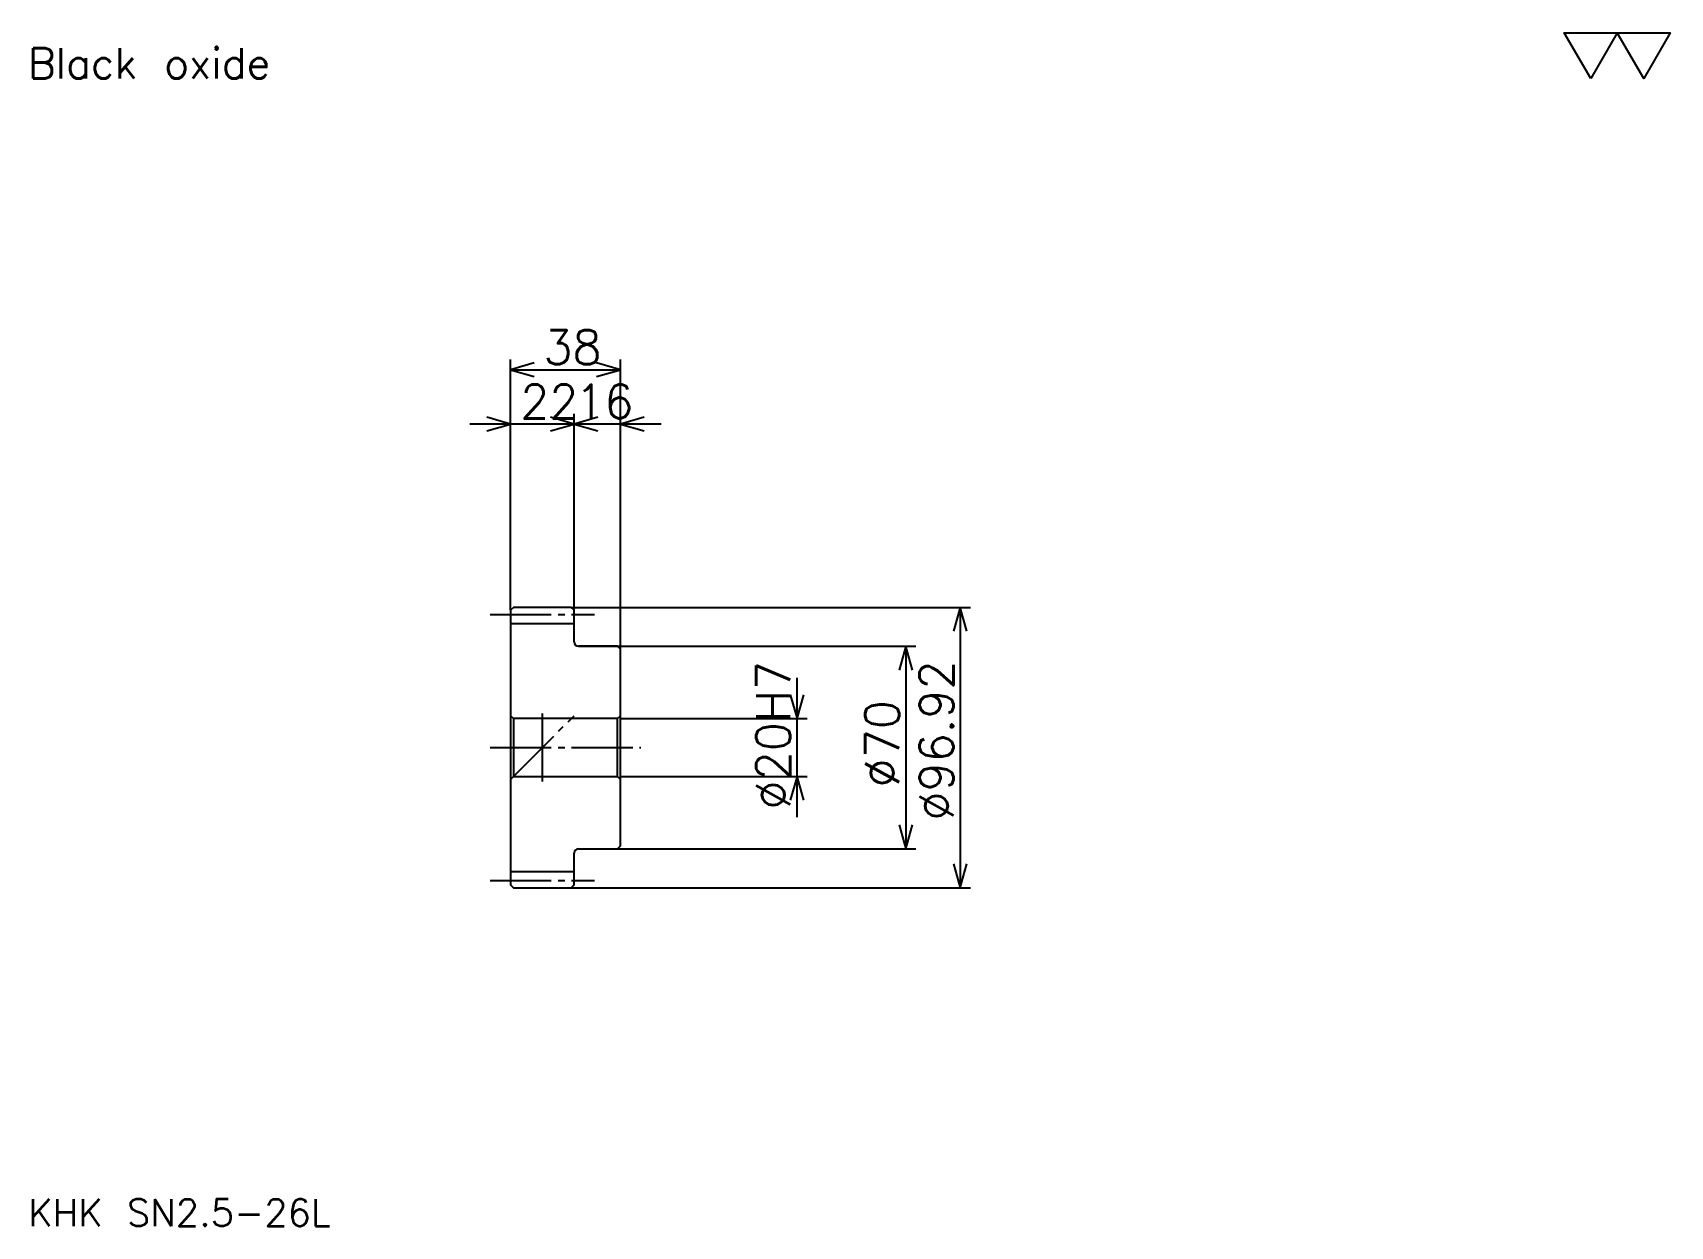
# Model space of a CAD drawing. Extents: x 25 to 591, y 26 to 438.
import ezdxf

# ---------------------------------------------------------------- set-up
doc = ezdxf.new("R2010")
doc.units = 0
doc.linetypes.add('DASHDOT', pattern=[28.173913, 21.130435, -2.347826, 2.347826, -2.347826])
doc.layers.get('0').update_dxf_attribs({"linetype": 'CONTINUOUS'})
doc.layers.add('DASHDOT', color=6, linetype='DASHDOT')
doc.styles.add('KANJI', font='TXT', dxfattribs={"bigfont": 'BIGFONT'})

msp = doc.modelspace()

# ---------------------------------------------------------------- linework, layer by layer
at = {"color": 5}
for p, q in [((190.17392, 239.809769), (190.17392, 325.505402)), ((228.17392, 239.809769), (228.17392, 325.505402)), ((190.17392, 321.983673), (228.17392, 321.983673)), ((212.17392, 239.809769), (212.17392, 306.722809)), ((226.26088, 303.20105), (176.08696, 303.20105)), ((242.26088, 303.20105), (198.08696, 303.20105)), ((190.17392, 238.809769), (190.17392, 239.809769)), ((211.17392, 239.809769), (228.17392, 239.809769)), ((212.17392, 238.809769), (212.17392, 239.809769)), ((228.17392, 239.809769), (349.086975, 239.809769)), ((228.17392, 225.347824), (228.17392, 239.809769)), ((345.565216, 239.809769), (345.565216, 142.88588)), ((213.67392, 226.347824), (228.17392, 226.347824)), ((228.17392, 226.347824), (330.304382, 226.347824)), ((326.782623, 226.347824), (326.782623, 156.347824)), ((289.217407, 167.260864), (289.217407, 215.434784)), ((228.17392, 201.347824), (292.739136, 201.347824)), ((228.17392, 181.347824), (292.739136, 181.347824)), ((213.67392, 156.347824), (228.17392, 156.347824)), ((228.17392, 156.347824), (330.304382, 156.347824)), ((211.17392, 142.88588), (228.17392, 142.88588)), ((228.17392, 142.88588), (349.086975, 142.88588))]:
    msp.add_line(p, q, dxfattribs=at)
at = {"color": 4}
for p, q in [((190.17392, 234.184769), (212.17392, 234.184769)), ((191.17392, 201.347824), (191.17392, 181.347824)), ((227.17392, 201.347824), (228.17392, 202.347824)), ((227.17392, 181.347824), (228.17392, 180.347824)), ((190.17392, 148.51088), (212.17392, 148.51088))]:
    msp.add_line(p, q, dxfattribs=at)
at = {"color": 7}
msp.add_line((201.17392, 203.08696), (201.17392, 179.608688), dxfattribs=at)
msp.add_lwpolyline([(563.478271, 422.608704), (554.321777, 438.480011), (590.947815, 438.480011), (581.791321, 422.608704), (572.634766, 438.480011), (563.478271, 422.608704)], dxfattribs=at)
at = {"color": 5}
for points in [[(198.391312, 324.331482), (190.17392, 321.983673), (198.391312, 319.635864)], [(219.956528, 319.635864), (228.17392, 321.983673), (219.956528, 324.331482)], [(181.956528, 300.853241), (190.17392, 303.20105), (181.956528, 305.548889)], [(203.956528, 300.853241), (212.17392, 303.20105), (203.956528, 305.548889)], [(220.391312, 305.548889), (212.17392, 303.20105), (220.391312, 300.853241)], [(236.391312, 305.548889), (228.17392, 303.20105), (236.391312, 300.853241)], [(347.913025, 231.592377), (345.565216, 239.809769), (343.217407, 231.592377)], [(329.130432, 218.130432), (326.782623, 226.347824), (324.434814, 218.130432)], [(286.869568, 209.565216), (289.217407, 201.347824), (291.565216, 209.565216)], [(291.565216, 173.130432), (289.217407, 181.347824), (286.869568, 173.130432)], [(324.434814, 164.565216), (326.782623, 156.347824), (329.130432, 164.565216)], [(343.217407, 151.103271), (345.565216, 142.88588), (347.913025, 151.103271)]]:
    msp.add_lwpolyline(points, dxfattribs=at)
at = {"color": 4}
for points in [[(212.17392, 227.847824), (212.17392, 238.809769), (211.17392, 239.809769), (191.17392, 239.809769), (190.17392, 238.809769), (190.17392, 180.347824)], [(213.67392, 156.347824), (227.17392, 156.347824), (228.17392, 157.347824), (228.17392, 225.347824), (227.17392, 226.347824), (213.67392, 226.347824)], [(190.17392, 180.347824), (191.17392, 181.347824), (227.17392, 181.347824), (227.17392, 201.347824), (191.17392, 201.347824), (190.17392, 202.347824)], [(190.17392, 180.347824), (190.17392, 143.88588), (191.17392, 142.88588), (211.17392, 142.88588), (212.17392, 143.88588), (212.17392, 154.847824)]]:
    msp.add_lwpolyline(points, dxfattribs=at)
for centre, start, end in [((213.67392, 227.847824), 180, 270), ((213.67392, 154.847824), 90, 180)]:
    msp.add_arc(centre, 1.5, start, end, dxfattribs=at)
at = {"layer": 'DASHDOT', "color": 7}
for p, q in [((183.130447, 237.309769), (219.217392, 237.309769)), ((190.17392, 180.347824), (212.17392, 202.347824)), ((183.130447, 191.347824), (235.217407, 191.347824)), ((183.130447, 145.38588), (219.217392, 145.38588))]:
    msp.add_line(p, q, dxfattribs=at)

# ---------------------------------------------------------------- texts
at = {"color": 7, "style": 'KANJI'}
for s, height, p in [('Black oxide', 10.565217, (23.47826, 422.608704)), ('38', 11.73913, (201.543488, 323.861938)), ('22', 11.73913, (193.543488, 305.079315)), ('16', 11.73913, (212.543488, 305.079315)), ('KHK SN2.5-26L', 9.391304, (23.47826, 25.826086))]:
    msp.add_text(s, height=height, dxfattribs=at).set_placement(p)
for s, p in [('%%c20H7', (286.869568, 169.923904)), ('%%c96.92', (343.217407, 166.108688)), ('%%c70', (324.434814, 177.554352))]:
    msp.add_text(s, height=11.73913, rotation=90, dxfattribs=at).set_placement(p)

doc.saveas('drawing.dxf')
